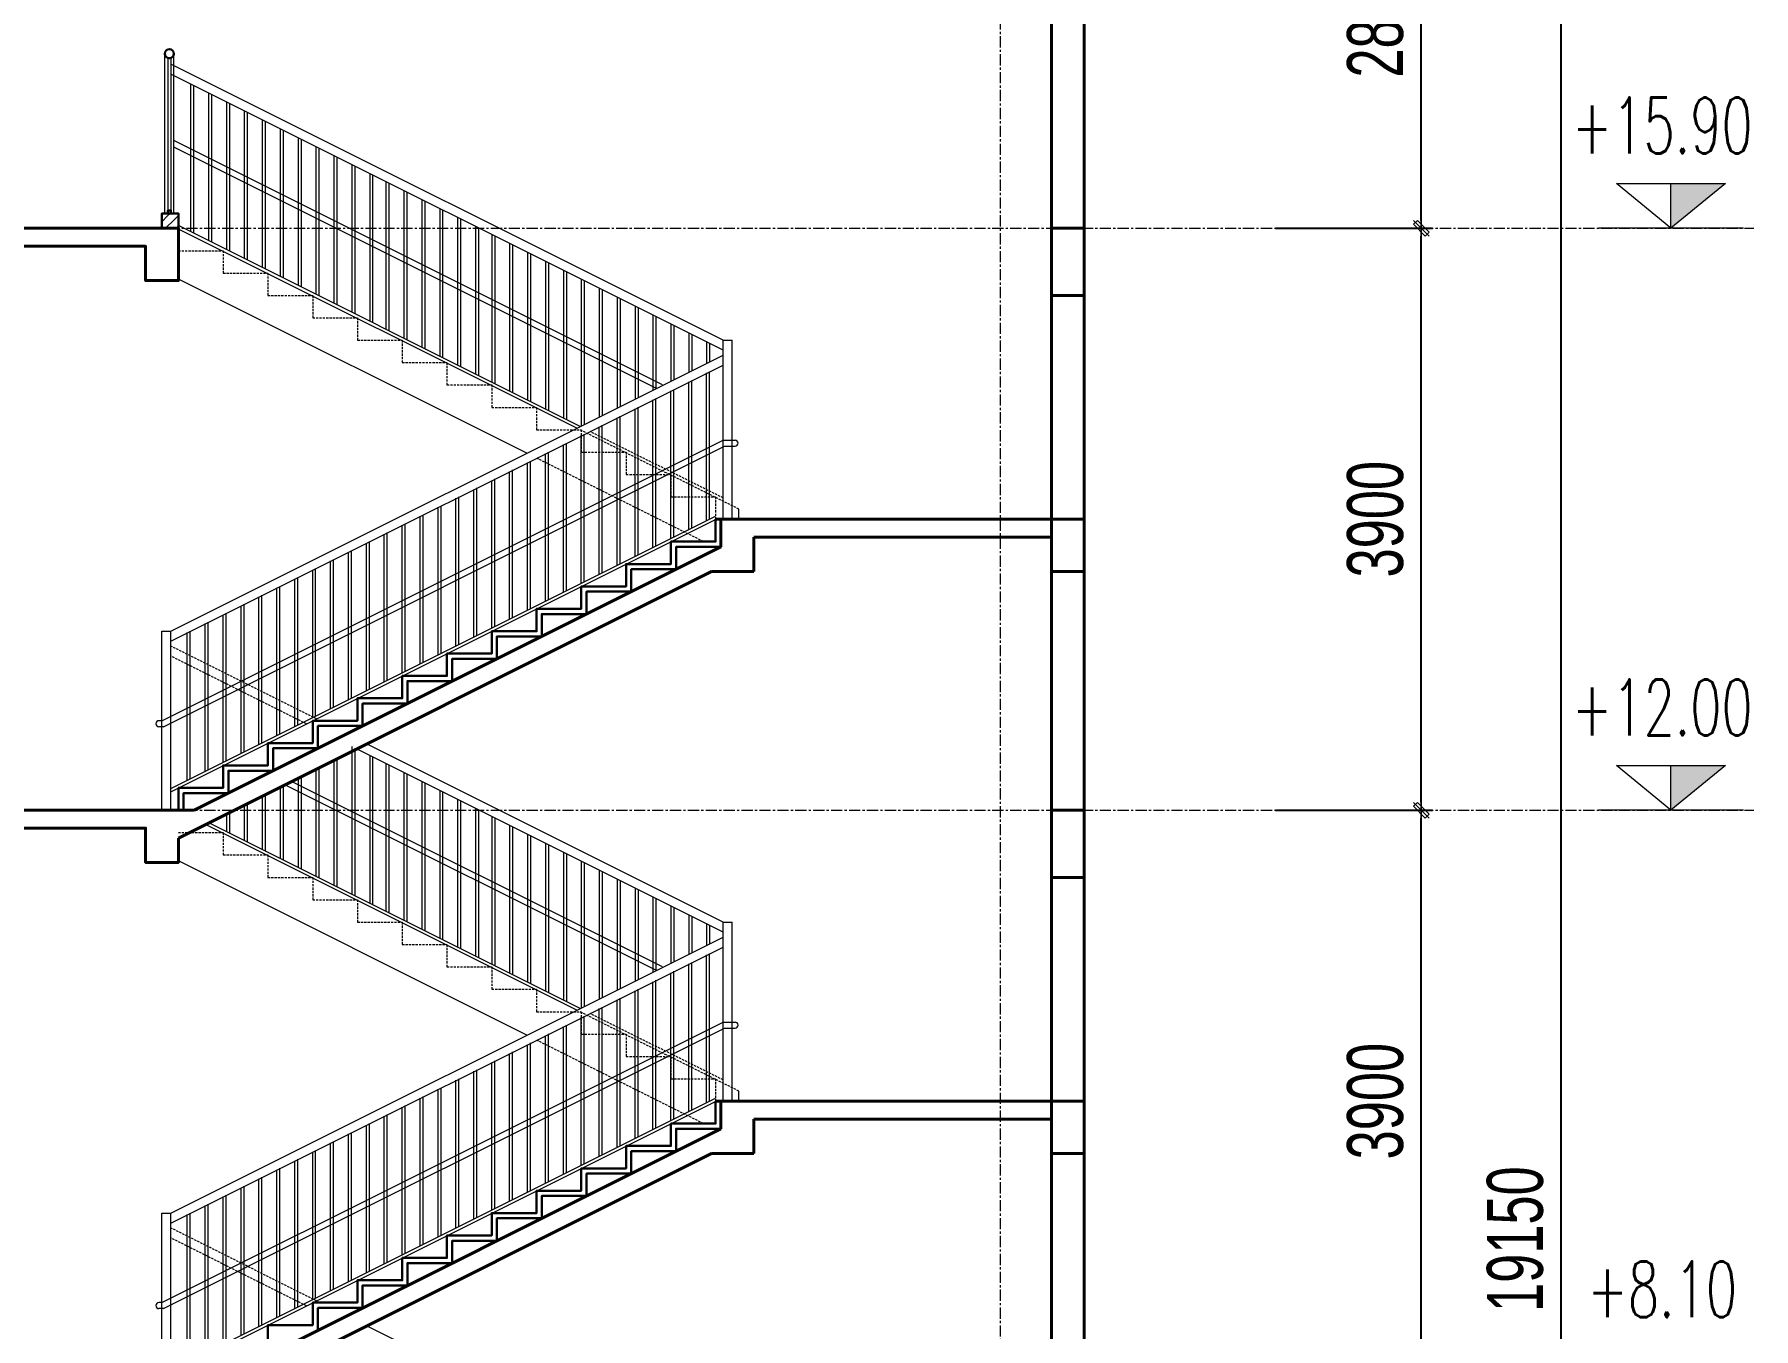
# Model space of a CAD drawing. Header units: millimetres. Extents: x 3174748 to 6019813, y -1021377 to -112338.
# Drawn here: x 3605885 to 3617405, y -275248 to -266574 of the extents above; entities that cross this region are included whole.
import ezdxf
from ezdxf.enums import TextEntityAlignment as Align

# ---------------------------------------------------------------- set-up
doc = ezdxf.new("R2010")
doc.units = ezdxf.units.MM
doc.header["$LTSCALE"] = 60
doc.header["$MEASUREMENT"] = 0
doc.linetypes.add('CENTER', pattern=[2, 1.25, -0.25, 0.25, -0.25])
doc.linetypes.add('HIDDEN', pattern=[0.375, 0.25, -0.125])
doc.layers.get('DEFPOINTS').update_dxf_attribs({"lineweight": 0})
for name, color, linetype, lineweight in [('cat1', 30, 'Continuous', 40), ('cat2', 22, 'Continuous', 30), ('dim', 144, 'Continuous', 13), ('hatch1', 136, 'Continuous', 9), ('LC Dim', 8, 'Continuous', 18), ('LC Text1', 3, 'Continuous', 20), ('LC Text2', 7, 'Continuous', 25), ('manh2', 155, 'Continuous', 9), ('thay1', 63, 'Continuous', 18), ('thay2', 151, 'Continuous', 15), ('truc', 76, 'CENTER', 9)]:
    doc.layers.add(name, color=color, linetype=linetype, lineweight=lineweight)
doc.styles.add('HOATBIF', font='hoatbif.shx', dxfattribs={"width": 0.7})
doc.styles.add('T1', font='Vnsimli.shx', dxfattribs={"width": 0.8})
doc.dimstyles.new('1-150', dxfattribs={"dimscale": 150, "dimtxt": 2.5, "dimasz": 0.35, "dimexe": 0.5, "dimexo": 0, "dimgap": 0.8, "dimtad": 1, "dimdec": 0, "dimzin": 0, "dimdsep": 46, "dimtxsty": 'HOATBIF', "dimblk1": 'DOT', "dimblk2": 'DOT', "dimsah": 1, "dimcen": -1, "dimdle": 1, "dimclrd": 256, "dimclre": 256, "dimclrt": 4, "dimadec": 3, "dimazin": 2, "dimtfac": 0.333333, "dimtdec": 0, "dimtix": 1, "dimtmove": 2, "dimatfit": 3, "dimldrblk": 'DOT', "dimfxl": 1, "dimtvp": 0.833333, "dimtolj": 1, "dimtzin": 0, "dimarcsym": 0})

# ---------------------------------------------------------------- blocks, each defined once
blk = doc.blocks.new('Caodo1')
at = {"layer": 'LC Text1'}
blk.add_hatch(color=4, dxfattribs=at).paths.add_polyline_path([(0, 200.2), (0, 0), (243.4, 200.2)])
at = {"layer": 'LC Text1', "color": 4}
for p, q in [((0, 0), (0, 200.2)), ((323.6, 0), (-323.6, 0))]:
    blk.add_line(p, q, dxfattribs=at)
blk.add_lwpolyline([(-243.4, 200.2), (243.4, 200.2), (0, 0), (0, 0)], close=True, dxfattribs=at)
at = {"layer": 'LC Text1', "color": 4, "style": 'T1', "width": 0.8}
blk.add_attdef('%%P0,00', text='', height=250, dxfattribs=at).set_placement((-39, 459.5), align=Align.MIDDLE_CENTER)
blk = doc.blocks.new('A$C343C5123')
at = {"layer": 'truc'}
for p, q in [((13843, 0), (13843, 26899)), ((-2053, 22068), (18889, 22068)), ((-2053, 18168), (18889, 18168))]:
    blk.add_line(p, q, dxfattribs=at)
blk = doc.blocks.new('DOT')
at = {"layer": 'LC Dim'}
blk.add_line((-3, 0), (3, 0), dxfattribs=at)
at = {"layer": 'LC Dim', "color": 4}
blk.add_line((-1, -1), (1, 1), dxfattribs=at)
blk.add_lwpolyline([(0.5, 1), (-1, -0.5), (-0.5, -1), (1, 0.5)], close=True, dxfattribs=at)
blk = doc.blocks.new('*D110')
at = {"layer": 'DEFPOINTS', "color": 0, "transparency": 16777216}
for p in [(3614201, -271773), (3615178, -271773), (3614201, -275673)]:
    blk.add_point(p, dxfattribs=at)
at = {"layer": 'dim', "lineweight": -2, "transparency": 16777216}
for p, q in [((3614201, -271773), (3615253, -271773)), ((3615178, -275621), (3615178, -271826)), ((3614201, -275673), (3615253, -275673))]:
    blk.add_line(p, q, dxfattribs=at)
at = {"layer": 'dim', "lineweight": -2, "transparency": 16777216, "xscale": 52.5, "yscale": 52.5, "zscale": 52.5}
for p, rotation in [((3615178, -271773), 90), ((3615178, -275673), 270)]:
    blk.add_blockref('DOT', p, dxfattribs=dict(at, rotation=rotation))
at = {"layer": 'dim', "color": 4, "transparency": 16777216, "insert": (3614871, -273723), "char_height": 375, "attachment_point": 5, "rotation": 90, "style": 'HOATBIF'}
blk.add_mtext('\\A1;3900', dxfattribs=at)
blk = doc.blocks.new('*D111')
at = {"layer": 'DEFPOINTS', "color": 0, "transparency": 16777216}
for p in [(3614201, -267873), (3615178, -267873), (3614201, -271773)]:
    blk.add_point(p, dxfattribs=at)
at = {"layer": 'dim', "lineweight": -2, "transparency": 16777216}
for p, q in [((3614201, -267873), (3615253, -267873)), ((3615178, -271721), (3615178, -267926)), ((3614201, -271773), (3615253, -271773))]:
    blk.add_line(p, q, dxfattribs=at)
at = {"layer": 'dim', "lineweight": -2, "transparency": 16777216, "xscale": 52.5, "yscale": 52.5, "zscale": 52.5}
for p, rotation in [((3615178, -267873), 90), ((3615178, -271773), 270)]:
    blk.add_blockref('DOT', p, dxfattribs=dict(at, rotation=rotation))
at = {"layer": 'dim', "color": 4, "transparency": 16777216, "insert": (3614871, -269823), "char_height": 375, "attachment_point": 5, "rotation": 90, "style": 'HOATBIF'}
blk.add_mtext('\\A1;3900', dxfattribs=at)
blk = doc.blocks.new('*D112')
at = {"layer": 'DEFPOINTS', "color": 0, "transparency": 16777216}
for p in [(3614201, -265073), (3615178, -265073), (3614201, -267873)]:
    blk.add_point(p, dxfattribs=at)
at = {"layer": 'dim', "lineweight": -2, "transparency": 16777216}
for p, q in [((3614201, -265073), (3615253, -265073)), ((3615178, -267821), (3615178, -265126)), ((3614201, -267873), (3615253, -267873))]:
    blk.add_line(p, q, dxfattribs=at)
at = {"layer": 'dim', "lineweight": -2, "transparency": 16777216, "xscale": 52.5, "yscale": 52.5, "zscale": 52.5}
for p, rotation in [((3615178, -265073), 90), ((3615178, -267873), 270)]:
    blk.add_blockref('DOT', p, dxfattribs=dict(at, rotation=rotation))
at = {"layer": 'dim', "color": 4, "transparency": 16777216, "insert": (3614871, -266473), "char_height": 375, "attachment_point": 5, "rotation": 90, "style": 'HOATBIF'}
blk.add_mtext('\\A1;2800', dxfattribs=at)
blk = doc.blocks.new('*D113')
at = {"layer": 'DEFPOINTS', "color": 0, "transparency": 16777216}
for p in [(3614201, -265073), (3616116, -265073), (3614201, -284223)]:
    blk.add_point(p, dxfattribs=at)
at = {"layer": 'dim', "lineweight": -2, "transparency": 16777216}
for p, q in [((3614201, -265073), (3616191, -265073)), ((3616116, -284171), (3616116, -265126)), ((3614201, -284223), (3616191, -284223))]:
    blk.add_line(p, q, dxfattribs=at)
at = {"layer": 'dim', "lineweight": -2, "transparency": 16777216, "xscale": 52.5, "yscale": 52.5, "zscale": 52.5}
for p, rotation in [((3616116, -265073), 90), ((3616116, -284223), 270)]:
    blk.add_blockref('DOT', p, dxfattribs=dict(at, rotation=rotation))
at = {"layer": 'dim', "color": 4, "transparency": 16777216, "insert": (3615808, -274648), "char_height": 375, "attachment_point": 5, "rotation": 90, "style": 'HOATBIF'}
blk.add_mtext('\\A1;19150', dxfattribs=at)

msp = doc.modelspace()

# ---------------------------------------------------------------- hatches: boundary and pattern name
at = {"layer": 'hatch1'}
h = msp.add_hatch(dxfattribs=at)
h.set_pattern_fill('BHAI3', color=256, scale=50, angle=45, pattern_type=2)
h.set_pattern_definition([(45, (3155323.255, -214086.824), (-35.355339, 35.355339), [50])])
h.paths.add_polyline_path([(3606849.7, -267773.4), (3606739.7, -267773.4), (3606739.7, -267873.4), (3606849.7, -267873.4)])

# ---------------------------------------------------------------- linework, layer by layer
at = {"layer": 'cat1'}
for p, q in [((3612919.7, -264873.4), (3612919.7, -284917.7)), ((3612699.7, -265193.4), (3612699.7, -277623.4)), ((3610449.7, -269823.4), (3612919.7, -269823.4)), ((3610484.7, -269823.4), (3610484.7, -270008.4)), ((3606954.7, -271773.4), (3610484.7, -270008.4)), ((3610704.7, -269943.4), (3612699.7, -269943.4)), ((3610704.7, -269943.4), (3610704.7, -270173.4)), ((3606849.7, -271960.1), (3610423.1, -270173.4)), ((3610423.1, -270173.4), (3610704.7, -270173.4)), ((3612699.7, -270173.4), (3612919.7, -270173.4)), ((3610449.7, -273723.4), (3612919.7, -273723.4)), ((3610484.7, -273723.4), (3610484.7, -273908.4)), ((3606954.7, -275673.4), (3610484.7, -273908.4)), ((3610704.7, -273843.4), (3612699.7, -273843.4)), ((3610704.7, -273843.4), (3610704.7, -274073.4)), ((3606849.7, -275860.1), (3610423.1, -274073.4)), ((3610423.1, -274073.4), (3610704.7, -274073.4)), ((3612699.7, -274073.4), (3612919.7, -274073.4))]:
    msp.add_line(p, q, dxfattribs=at)
for points in [[(3604969.7, -267993.4), (3606629.7, -267993.4), (3606629.7, -268223.4), (3606849.7, -268223.4), (3606849.7, -267993.4), (3606849.7, -267873.4), (3601750.5, -267873.4), (3601750.5, -268323.4), (3601970.5, -268323.4), (3601970.5, -267993.4), (3604749.7, -267993.4), (3604749.7, -268323.4), (3604969.7, -268323.4)], [(3612919.7, -267873.4), (3612699.7, -267873.4), (3612699.7, -268323.4), (3612919.7, -268323.4)], [(3612919.7, -271773.4), (3612699.7, -271773.4), (3612699.7, -272223.4), (3612919.7, -272223.4)]]:
    msp.add_lwpolyline(points, close=True, dxfattribs=at)
msp.add_lwpolyline([(3606954.7, -271773.4), (3601750.5, -271773.4), (3601750.5, -272223.4), (3601970.5, -272223.4), (3601970.5, -271893.4), (3604749.7, -271893.4), (3604749.7, -272223.4), (3604969.7, -272223.4), (3604969.7, -271893.4), (3606629.7, -271893.4), (3606629.7, -272123.4), (3606849.7, -272123.4), (3606849.7, -271960.1)], dxfattribs=at)
at = {"layer": 'cat2'}
for points in [[(3606739.7, -267873.4), (3606849.7, -267873.4), (3606849.7, -267773.4), (3606739.7, -267773.4)], [(3606779.7, -267773.4), (3606799.7, -267773.4), (3606799.7, -267753.4), (3606779.7, -267753.4)]]:
    msp.add_lwpolyline(points, close=True, dxfattribs=at)
for points in [[(3606849.7, -271773.4), (3606849.7, -271623.4), (3607149.7, -271623.4), (3607149.7, -271473.4), (3607449.7, -271473.4), (3607449.7, -271323.4), (3607749.7, -271323.4), (3607749.7, -271173.4), (3608049.7, -271173.4), (3608049.7, -271023.4), (3608349.7, -271023.4), (3608349.7, -270873.4), (3608649.7, -270873.4), (3608649.7, -270723.4), (3608949.7, -270723.4), (3608949.7, -270573.4), (3609249.7, -270573.4), (3609249.7, -270423.4), (3609549.7, -270423.4), (3609549.7, -270273.4), (3609849.7, -270273.4), (3609849.7, -270123.4), (3610149.7, -270123.4), (3610149.7, -269973.4), (3610449.7, -269973.4), (3610449.7, -269823.4)], [(3606884.7, -271773.4), (3606884.7, -271658.4), (3607184.7, -271658.4), (3607184.7, -271508.4), (3607484.7, -271508.4), (3607484.7, -271358.4), (3607784.7, -271358.4), (3607784.7, -271208.4), (3608084.7, -271208.4), (3608084.7, -271058.4), (3608384.7, -271058.4), (3608384.7, -270908.4), (3608684.7, -270908.4), (3608684.7, -270758.4), (3608984.7, -270758.4), (3608984.7, -270608.4), (3609284.7, -270608.4), (3609284.7, -270458.4), (3609584.7, -270458.4), (3609584.7, -270308.4), (3609884.7, -270308.4), (3609884.7, -270158.4), (3610184.7, -270158.4), (3610184.7, -270008.4), (3610484.7, -270008.4), (3610484.7, -269823.4)], [(3607449.7, -275373.4), (3607449.7, -275223.4), (3607749.7, -275223.4), (3607749.7, -275073.4), (3608049.7, -275073.4), (3608049.7, -274923.4), (3608349.7, -274923.4), (3608349.7, -274773.4), (3608649.7, -274773.4), (3608649.7, -274623.4), (3608949.7, -274623.4), (3608949.7, -274473.4), (3609249.7, -274473.4), (3609249.7, -274323.4), (3609549.7, -274323.4), (3609549.7, -274173.4), (3609849.7, -274173.4), (3609849.7, -274023.4), (3610149.7, -274023.4), (3610149.7, -273873.4), (3610449.7, -273873.4), (3610449.7, -273723.4)], [(3607784.7, -275258.4), (3607784.7, -275108.4), (3608084.7, -275108.4), (3608084.7, -274958.4), (3608384.7, -274958.4), (3608384.7, -274808.4), (3608684.7, -274808.4), (3608684.7, -274658.4), (3608984.7, -274658.4), (3608984.7, -274508.4), (3609284.7, -274508.4), (3609284.7, -274358.4), (3609584.7, -274358.4), (3609584.7, -274208.4), (3609884.7, -274208.4), (3609884.7, -274058.4), (3610184.7, -274058.4), (3610184.7, -273908.4), (3610484.7, -273908.4), (3610484.7, -273723.4)]]:
    msp.add_lwpolyline(points, dxfattribs=at)
msp.add_circle((3606789.7, -266703.4), 30, dxfattribs=at)
at = {"layer": 'hatch1', "linetype": 'HIDDEN'}
for p, q in [((3610604.7, -269755.6), (3609540.4, -269223.4)), ((3610499.7, -269680.7), (3609609.5, -269235.6)), ((3610369.6, -269973.4), (3609251.8, -269414.5)), ((3607776, -271161.5), (3606799.7, -270673.4)), ((3607708.9, -271195.1), (3606799.7, -270740.5)), ((3610604.7, -273655.6), (3609540.4, -273123.4)), ((3610499.7, -273580.7), (3609609.5, -273135.6)), ((3610369.6, -273873.4), (3609251.8, -273314.5)), ((3607776, -275061.5), (3606799.7, -274573.4)), ((3607708.9, -275095.1), (3606799.7, -274640.5))]:
    msp.add_line(p, q, dxfattribs=at)
for points in [[(3606849.7, -268023.4), (3607149.7, -268023.4), (3607149.7, -268173.4), (3607449.7, -268173.4), (3607449.7, -268323.4), (3607749.7, -268323.4), (3607749.7, -268473.4), (3608049.7, -268473.4), (3608049.7, -268623.4), (3608349.7, -268623.4), (3608349.7, -268773.4), (3608649.7, -268773.4), (3608649.7, -268923.4), (3608949.7, -268923.4), (3608949.7, -269073.4), (3609249.7, -269073.4), (3609249.7, -269223.4), (3609549.7, -269223.4), (3609549.7, -269373.4), (3609849.7, -269373.4), (3609849.7, -269523.4), (3610149.7, -269523.4), (3610149.7, -269673.4), (3610449.7, -269673.4), (3610449.7, -269823.4)], [(3606849.7, -271923.4), (3607149.7, -271923.4), (3607149.7, -272073.4), (3607449.7, -272073.4), (3607449.7, -272223.4), (3607749.7, -272223.4), (3607749.7, -272373.4), (3608049.7, -272373.4), (3608049.7, -272523.4), (3608349.7, -272523.4), (3608349.7, -272673.4), (3608649.7, -272673.4), (3608649.7, -272823.4), (3608949.7, -272823.4), (3608949.7, -272973.4), (3609249.7, -272973.4), (3609249.7, -273123.4), (3609549.7, -273123.4), (3609549.7, -273273.4), (3609849.7, -273273.4), (3609849.7, -273423.4), (3610149.7, -273423.4), (3610149.7, -273573.4), (3610449.7, -273573.4), (3610449.7, -273723.4)]]:
    msp.add_lwpolyline(points, dxfattribs=at)
at = {"layer": 'manh2'}
for p, q in [((3606779.7, -266733.4), (3606779.7, -267773.4)), ((3606799.7, -266733.4), (3606799.7, -267773.4)), ((3606931.7, -266906.5), (3606931.7, -267896.7)), ((3606951.7, -266916.5), (3606951.7, -267906.7)), ((3607051.7, -266966.5), (3607051.7, -267956.7)), ((3607071.7, -266976.5), (3607071.7, -267966.7)), ((3607171.7, -267026.5), (3607171.7, -268016.7)), ((3607191.7, -267036.5), (3607191.7, -268026.7)), ((3607291.7, -267086.5), (3607291.7, -268076.7)), ((3607311.7, -267096.5), (3607311.7, -268086.7)), ((3607411.7, -267146.5), (3607411.7, -268136.7)), ((3607431.7, -267156.5), (3607431.7, -268146.7)), ((3607531.7, -267206.5), (3607531.7, -268196.7)), ((3607551.7, -267216.5), (3607551.7, -268206.7)), ((3610094.7, -268923.4), (3606819.7, -267285.9)), ((3610050, -268945.8), (3606819.7, -267330.6)), ((3607651.7, -267266.5), (3607651.7, -268256.7)), ((3607671.7, -267276.5), (3607671.7, -268266.7)), ((3607771.7, -267326.5), (3607771.7, -268316.7)), ((3607791.7, -267336.5), (3607791.7, -268326.7)), ((3607891.7, -267386.5), (3607891.7, -268376.7)), ((3607911.7, -267396.5), (3607911.7, -268386.7)), ((3608011.7, -267446.5), (3608011.7, -268436.7)), ((3608031.7, -267456.5), (3608031.7, -268446.7)), ((3608131.7, -267506.5), (3608131.7, -268496.7)), ((3608151.7, -267516.5), (3608151.7, -268506.7)), ((3608240.7, -267561), (3608240.7, -268551.2)), ((3608260.7, -267571), (3608260.7, -268561.2)), ((3608360.7, -267621), (3608360.7, -268611.2)), ((3608380.7, -267631), (3608380.7, -268621.2)), ((3608480.7, -267681), (3608480.7, -268671.2)), ((3608500.7, -267691), (3608500.7, -268681.2)), ((3608600.7, -267741), (3608600.7, -268731.2)), ((3608620.7, -267751), (3608620.7, -268741.2)), ((3608720.7, -267801), (3608720.7, -268791.2)), ((3608740.7, -267811), (3608740.7, -268801.2)), ((3609542.5, -269202.1), (3606849.7, -267855.7)), ((3608840.7, -267861), (3608840.7, -268851.2)), ((3608860.7, -267871), (3608860.7, -268861.2)), ((3608949.7, -267915.5), (3608949.7, -268905.7)), ((3608969.7, -267925.5), (3608969.7, -268915.7)), ((3609069.7, -267975.5), (3609069.7, -268965.7)), ((3609089.7, -267985.5), (3609089.7, -268975.7)), ((3609189.7, -268035.5), (3609189.7, -269025.7)), ((3609209.7, -268045.5), (3609209.7, -269035.7)), ((3609309.7, -268095.5), (3609309.7, -269085.7)), ((3609329.7, -268105.5), (3609329.7, -269095.7)), ((3609429.7, -268155.5), (3609429.7, -269145.7)), ((3609449.7, -268165.5), (3609449.7, -269155.7)), ((3609549.7, -268215.5), (3609549.7, -269195.9)), ((3609569.7, -268225.5), (3609569.7, -269185.9)), ((3609669.7, -268275.5), (3609669.7, -269135.9)), ((3609689.7, -268285.5), (3609689.7, -269125.9)), ((3609789.7, -268335.5), (3609789.7, -269075.9)), ((3609809.7, -268345.5), (3609809.7, -269065.9)), ((3609909.7, -268395.8), (3609909.7, -269015.9)), ((3609929.7, -268405.8), (3609929.7, -269005.9)), ((3610029.7, -268455.5), (3610029.7, -268955.9)), ((3610049.7, -268465.5), (3610049.7, -268945.9)), ((3610149.7, -268515.5), (3610149.7, -268895.9)), ((3610169.7, -268525.5), (3610169.7, -268885.9)), ((3610269.7, -268575.5), (3610269.7, -268835.9)), ((3610289.7, -268585.5), (3610289.7, -268825.9)), ((3610389.7, -268635.5), (3610389.7, -268775.9)), ((3610409.7, -268645.5), (3610409.7, -268765.9)), ((3610389.7, -269832.3), (3610389.7, -268843)), ((3610409.7, -269822.3), (3610409.7, -268833)), ((3610149.7, -269952.3), (3610149.7, -268963)), ((3610169.7, -269942.3), (3610169.7, -268953)), ((3610269.7, -269892.3), (3610269.7, -268903)), ((3610289.7, -269882.3), (3610289.7, -268893)), ((3609909.7, -270072.3), (3609909.7, -269083)), ((3609929.7, -270062.3), (3609929.7, -269073)), ((3610029.7, -270012.3), (3610029.7, -269023)), ((3610049.7, -270002.3), (3610049.7, -269013)), ((3609669.7, -270192.3), (3609669.7, -269203)), ((3609689.7, -270182.3), (3609689.7, -269193)), ((3609789.7, -270132.3), (3609789.7, -269143)), ((3609809.7, -270122.3), (3609809.7, -269133)), ((3609429.7, -270312.3), (3609429.7, -269323)), ((3609449.7, -270302.3), (3609449.7, -269313)), ((3609549.7, -270252.3), (3609549.7, -269263)), ((3609569.7, -270242.3), (3609569.7, -269253)), ((3609189.7, -270432.3), (3609189.7, -269443)), ((3609209.7, -270422.3), (3609209.7, -269433)), ((3609309.7, -270372.3), (3609309.7, -269383)), ((3609329.7, -270362.3), (3609329.7, -269373)), ((3608949.7, -270552.3), (3608949.7, -269563)), ((3608969.7, -270542.3), (3608969.7, -269553)), ((3609069.7, -270492.3), (3609069.7, -269503)), ((3609089.7, -270482.3), (3609089.7, -269493)), ((3608709.7, -270672.3), (3608709.7, -269683)), ((3608729.7, -270662.3), (3608729.7, -269673)), ((3608829.7, -270612.3), (3608829.7, -269623)), ((3608849.7, -270602.3), (3608849.7, -269613)), ((3608489.7, -270782.3), (3608489.7, -269793)), ((3608589.7, -270732.3), (3608589.7, -269743)), ((3608609.7, -270722.3), (3608609.7, -269733)), ((3606799.7, -271627.3), (3610449.7, -269802.3)), ((3608249.7, -270902.3), (3608249.7, -269913)), ((3608349.7, -270852.3), (3608349.7, -269863)), ((3608369.7, -270842.3), (3608369.7, -269853)), ((3608469.7, -270792.3), (3608469.7, -269803)), ((3608109.7, -270972.3), (3608109.7, -269983)), ((3608129.7, -270962.3), (3608129.7, -269973)), ((3608229.7, -270912.3), (3608229.7, -269923)), ((3607869.7, -271092.3), (3607869.7, -270103)), ((3607889.7, -271082.3), (3607889.7, -270093)), ((3607989.7, -271032.3), (3607989.7, -270043)), ((3608009.7, -271022.3), (3608009.7, -270033)), ((3607629.7, -271212.3), (3607629.7, -270223)), ((3607649.7, -271202.3), (3607649.7, -270213)), ((3607749.7, -271152.3), (3607749.7, -270163)), ((3607769.7, -271142.3), (3607769.7, -270153)), ((3607389.7, -271332.3), (3607389.7, -270343)), ((3607409.7, -271322.3), (3607409.7, -270333)), ((3607509.7, -271272.3), (3607509.7, -270283)), ((3607529.7, -271262.3), (3607529.7, -270273)), ((3607149.7, -271452.3), (3607149.7, -270463)), ((3607169.7, -271442.3), (3607169.7, -270453)), ((3607269.7, -271392.3), (3607269.7, -270403)), ((3607289.7, -271382.3), (3607289.7, -270393)), ((3606909.7, -271572.3), (3606909.7, -270583)), ((3606929.7, -271562.3), (3606929.7, -270573)), ((3607029.7, -271512.3), (3607029.7, -270523)), ((3607049.7, -271502.3), (3607049.7, -270513)), ((3608011.7, -271346.5), (3608011.7, -272336.7)), ((3608031.7, -271356.5), (3608031.7, -272346.7)), ((3608131.7, -271406.5), (3608131.7, -272396.7)), ((3607771.7, -271499.1), (3607771.7, -272216.7)), ((3607791.7, -271489.1), (3607791.7, -272226.7)), ((3607891.7, -271439.1), (3607891.7, -272276.7)), ((3607911.7, -271429.1), (3607911.7, -272286.7)), ((3608151.7, -271416.5), (3608151.7, -272406.7)), ((3608240.7, -271461), (3608240.7, -272451.2)), ((3608260.7, -271471), (3608260.7, -272461.2)), ((3608360.7, -271521), (3608360.7, -272511.2)), ((3607531.7, -271619.1), (3607531.7, -272096.7)), ((3607551.7, -271609.1), (3607551.7, -272106.7)), ((3610050, -272845.8), (3607564.2, -271602.9)), ((3610094.7, -272823.4), (3607608.9, -271580.5)), ((3607651.7, -271559.1), (3607651.7, -272156.7)), ((3607671.7, -271549.1), (3607671.7, -272166.7)), ((3608380.7, -271531), (3608380.7, -272521.2)), ((3608480.7, -271581), (3608480.7, -272571.2)), ((3608500.7, -271591), (3608500.7, -272581.2)), ((3608600.7, -271641), (3608600.7, -272631.2)), ((3607291.7, -271739.1), (3607291.7, -271976.7)), ((3607311.7, -271729.1), (3607311.7, -271986.7)), ((3607411.7, -271679.1), (3607411.7, -272036.7)), ((3607431.7, -271669.1), (3607431.7, -272046.7)), ((3608620.7, -271651), (3608620.7, -272641.2)), ((3608720.7, -271701), (3608720.7, -272691.2)), ((3608740.7, -271711), (3608740.7, -272701.2)), ((3609542.5, -273102.1), (3607054.1, -271857.9)), ((3607171.7, -271799.1), (3607171.7, -271916.7)), ((3607191.7, -271789.1), (3607191.7, -271926.7)), ((3608840.7, -271761), (3608840.7, -272751.2)), ((3608860.7, -271771), (3608860.7, -272761.2)), ((3608949.7, -271815.5), (3608949.7, -272805.7)), ((3608969.7, -271825.5), (3608969.7, -272815.7)), ((3609069.7, -271875.5), (3609069.7, -272865.7)), ((3609089.7, -271885.5), (3609089.7, -272875.7)), ((3609189.7, -271935.5), (3609189.7, -272925.7)), ((3609209.7, -271945.5), (3609209.7, -272935.7)), ((3609309.7, -271995.5), (3609309.7, -272985.7)), ((3609329.7, -272005.5), (3609329.7, -272995.7)), ((3609429.7, -272055.5), (3609429.7, -273045.7)), ((3609449.7, -272065.5), (3609449.7, -273055.7)), ((3609549.7, -272115.5), (3609549.7, -273095.9)), ((3609569.7, -272125.5), (3609569.7, -273085.9)), ((3609669.7, -272175.5), (3609669.7, -273035.9)), ((3609689.7, -272185.5), (3609689.7, -273025.9)), ((3609789.7, -272235.5), (3609789.7, -272975.9)), ((3609809.7, -272245.5), (3609809.7, -272965.9)), ((3609909.7, -272295.8), (3609909.7, -272915.9)), ((3609929.7, -272305.8), (3609929.7, -272905.9)), ((3610029.7, -272355.5), (3610029.7, -272855.9)), ((3610049.7, -272365.5), (3610049.7, -272845.9)), ((3610149.7, -272415.5), (3610149.7, -272795.9)), ((3610169.7, -272425.5), (3610169.7, -272785.9)), ((3610269.7, -272475.5), (3610269.7, -272735.9)), ((3610289.7, -272485.5), (3610289.7, -272725.9)), ((3610389.7, -272535.5), (3610389.7, -272675.9)), ((3610409.7, -272545.5), (3610409.7, -272665.9)), ((3610289.7, -273782.3), (3610289.7, -272793)), ((3610389.7, -273732.3), (3610389.7, -272743)), ((3610409.7, -273722.3), (3610409.7, -272733)), ((3610149.7, -273852.3), (3610149.7, -272863)), ((3610169.7, -273842.3), (3610169.7, -272853)), ((3610269.7, -273792.3), (3610269.7, -272803)), ((3609909.7, -273972.3), (3609909.7, -272983)), ((3609929.7, -273962.3), (3609929.7, -272973)), ((3610029.7, -273912.3), (3610029.7, -272923)), ((3610049.7, -273902.3), (3610049.7, -272913)), ((3609669.7, -274092.3), (3609669.7, -273103)), ((3609689.7, -274082.3), (3609689.7, -273093)), ((3609789.7, -274032.3), (3609789.7, -273043)), ((3609809.7, -274022.3), (3609809.7, -273033)), ((3609429.7, -274212.3), (3609429.7, -273223)), ((3609449.7, -274202.3), (3609449.7, -273213)), ((3609549.7, -274152.3), (3609549.7, -273163)), ((3609569.7, -274142.3), (3609569.7, -273153)), ((3609189.7, -274332.3), (3609189.7, -273343)), ((3609209.7, -274322.3), (3609209.7, -273333)), ((3609309.7, -274272.3), (3609309.7, -273283)), ((3609329.7, -274262.3), (3609329.7, -273273)), ((3608949.7, -274452.3), (3608949.7, -273463)), ((3608969.7, -274442.3), (3608969.7, -273453)), ((3609069.7, -274392.3), (3609069.7, -273403)), ((3609089.7, -274382.3), (3609089.7, -273393)), ((3608709.7, -274572.3), (3608709.7, -273583)), ((3608729.7, -274562.3), (3608729.7, -273573)), ((3608829.7, -274512.3), (3608829.7, -273523)), ((3608849.7, -274502.3), (3608849.7, -273513)), ((3606799.7, -275527.3), (3610449.7, -273702.3)), ((3608469.7, -274692.3), (3608469.7, -273703)), ((3608489.7, -274682.3), (3608489.7, -273693)), ((3608589.7, -274632.3), (3608589.7, -273643)), ((3608609.7, -274622.3), (3608609.7, -273633)), ((3608229.7, -274812.3), (3608229.7, -273823)), ((3608249.7, -274802.3), (3608249.7, -273813)), ((3608349.7, -274752.3), (3608349.7, -273763)), ((3608369.7, -274742.3), (3608369.7, -273753)), ((3607989.7, -274932.3), (3607989.7, -273943)), ((3608009.7, -274922.3), (3608009.7, -273933)), ((3608109.7, -274872.3), (3608109.7, -273883)), ((3608129.7, -274862.3), (3608129.7, -273873)), ((3607769.7, -275042.3), (3607769.7, -274053)), ((3607869.7, -274992.3), (3607869.7, -274003)), ((3607889.7, -274982.3), (3607889.7, -273993)), ((3607529.7, -275162.3), (3607529.7, -274173)), ((3607629.7, -275112.3), (3607629.7, -274123)), ((3607649.7, -275102.3), (3607649.7, -274113)), ((3607749.7, -275052.3), (3607749.7, -274063)), ((3607389.7, -275232.3), (3607389.7, -274243)), ((3607409.7, -275222.3), (3607409.7, -274233)), ((3607509.7, -275172.3), (3607509.7, -274183)), ((3607149.7, -275352.3), (3607149.7, -274363)), ((3607169.7, -275342.3), (3607169.7, -274353)), ((3607269.7, -275292.3), (3607269.7, -274303)), ((3607289.7, -275282.3), (3607289.7, -274293)), ((3606909.7, -275472.3), (3606909.7, -274483)), ((3606929.7, -275462.3), (3606929.7, -274473)), ((3607029.7, -275412.3), (3607029.7, -274423)), ((3607049.7, -275402.3), (3607049.7, -274413))]:
    msp.add_line(p, q, dxfattribs=at)
at = {"layer": 'thay1'}
for p, q in [((3606759.7, -267773.4), (3606759.7, -266703.4)), ((3606819.7, -267773.4), (3606819.7, -266703.4)), ((3609520.1, -269213.3), (3606849.7, -267878.1)), ((3609184.7, -269381), (3606849.7, -268213.5)), ((3610604.7, -269823.4), (3610604.7, -269755.6)), ((3606799.7, -271649.7), (3610449.7, -269824.7)), ((3609520.1, -273113.3), (3607031.8, -271869.1)), ((3609184.7, -273281), (3606849.7, -272113.5)), ((3610604.7, -273723.4), (3610604.7, -273655.6)), ((3606799.7, -275549.7), (3610449.7, -273724.7))]:
    msp.add_line(p, q, dxfattribs=at)
at = {"layer": 'thay2'}
for p, q in [((3610499.7, -268623.4), (3606799.7, -266773.4)), ((3610499.7, -268690.5), (3606799.7, -266840.5)), ((3610499.7, -269823.4), (3610499.7, -268623.4)), ((3610499.7, -268623.4), (3610559.7, -268623.4)), ((3610559.7, -269823.4), (3610559.7, -268623.4)), ((3606799.7, -270573.4), (3610499.7, -268723.4)), ((3606799.7, -270640.5), (3610499.7, -268790.5)), ((3606739.7, -271173.4), (3610499.7, -269293.4)), ((3606749.2, -271213.4), (3610509.2, -269333.4)), ((3610499.7, -269293.4), (3610579.7, -269293.4)), ((3610509.2, -269333.4), (3610579.7, -269333.4)), ((3606739.7, -271773.4), (3606739.7, -270573.4)), ((3606739.7, -270573.4), (3606799.7, -270573.4)), ((3606799.7, -271773.4), (3606799.7, -270573.4)), ((3606739.7, -271173.4), (3606719.7, -271173.4)), ((3606749.2, -271213.4), (3606719.7, -271213.4)), ((3610499.7, -272590.5), (3608044.3, -271362.8)), ((3610499.7, -272523.4), (3608111.4, -271329.3)), ((3610499.7, -273723.4), (3610499.7, -272523.4)), ((3610499.7, -272523.4), (3610559.7, -272523.4)), ((3610559.7, -273723.4), (3610559.7, -272523.4)), ((3606799.7, -274473.4), (3610499.7, -272623.4)), ((3606799.7, -274540.5), (3610499.7, -272690.5)), ((3606739.7, -275073.4), (3610499.7, -273193.4)), ((3606749.2, -275113.4), (3610509.2, -273233.4)), ((3610499.7, -273193.4), (3610579.7, -273193.4)), ((3610509.2, -273233.4), (3610579.7, -273233.4)), ((3606739.7, -275673.4), (3606739.7, -274473.4)), ((3606739.7, -274473.4), (3606799.7, -274473.4)), ((3606799.7, -275673.4), (3606799.7, -274473.4)), ((3606739.7, -275073.4), (3606719.7, -275073.4)), ((3606749.2, -275113.4), (3606719.7, -275113.4)), ((3610499.7, -276423.4), (3608111.4, -275229.3))]:
    msp.add_line(p, q, dxfattribs=at)
for centre, start, end in [((3610579.7, -269313.4), 270, 90), ((3606719.7, -271193.4), 90, 270), ((3610579.7, -273213.4), 270, 90), ((3606719.7, -275093.4), 90, 270)]:
    msp.add_arc(centre, 20, start, end, dxfattribs=at)

# ---------------------------------------------------------------- block references
at = {"layer": 'LC Text1'}
ref = msp.add_blockref('Caodo1', (3616851.1, -267873.4), dxfattribs=dict(at, xscale=1.5, yscale=1.5, zscale=1.5))
ref.add_attrib('%%P0,00', '+15.90', dxfattribs={"layer": 'LC Text2', "height": 375, "style": 'T1', "width": 0.65}).set_placement((3616792.6, -267184.2), align=Align.MIDDLE_CENTER)
ref = msp.add_blockref('Caodo1', (3616851.1, -271773.4), dxfattribs=dict(at, xscale=1.5, yscale=1.5, zscale=1.5))
ref.add_attrib('%%P0,00', '+12.00', dxfattribs={"layer": 'LC Text2', "height": 375, "style": 'T1', "width": 0.65}).set_placement((3616792.6, -271084.2), align=Align.MIDDLE_CENTER)
ref = msp.add_blockref('Caodo1', (3616851.1, -275673.4), dxfattribs=dict(at, xscale=1.5, yscale=1.5, zscale=1.5))
ref.add_attrib('%%P0,00', '+8.10', dxfattribs={"layer": 'LC Text2', "height": 375, "style": 'T1', "width": 0.65}).set_placement((3616792.6, -274984.2), align=Align.MIDDLE_CENTER)
at = {"layer": 'truc'}
msp.add_blockref('A$C343C5123', (3598516.5, -289941.4), dxfattribs=at)

# ---------------------------------------------------------------- dimensions: what is measured, and where the dimension line sits
at = {"layer": 'dim'}
for base, p1, p2, picture, middle in [((3615178.1, -265073.4), (3614201.3, -267873.4), (3614201.3, -265073.4), '*D112', (3614870.6, -266473.4)), ((3616115.6, -265073.4), (3614201.3, -284223.4), (3614201.3, -265073.4), '*D113', (3615808.1, -274648.4)), ((3615178.1, -267873.4), (3614201.3, -271773.4), (3614201.3, -267873.4), '*D111', (3614870.6, -269823.4)), ((3615178.1, -271773.4), (3614201.3, -275673.4), (3614201.3, -271773.4), '*D110', (3614870.6, -273723.4))]:
    dim = msp.add_linear_dim(base=base, p1=p1, p2=p2, angle=90, dimstyle='1-150', dxfattribs=at)
    dim.commit()
    dim.dimension.update_dxf_attribs({"geometry": picture, "text_midpoint": middle})

doc.saveas('drawing.dxf')
